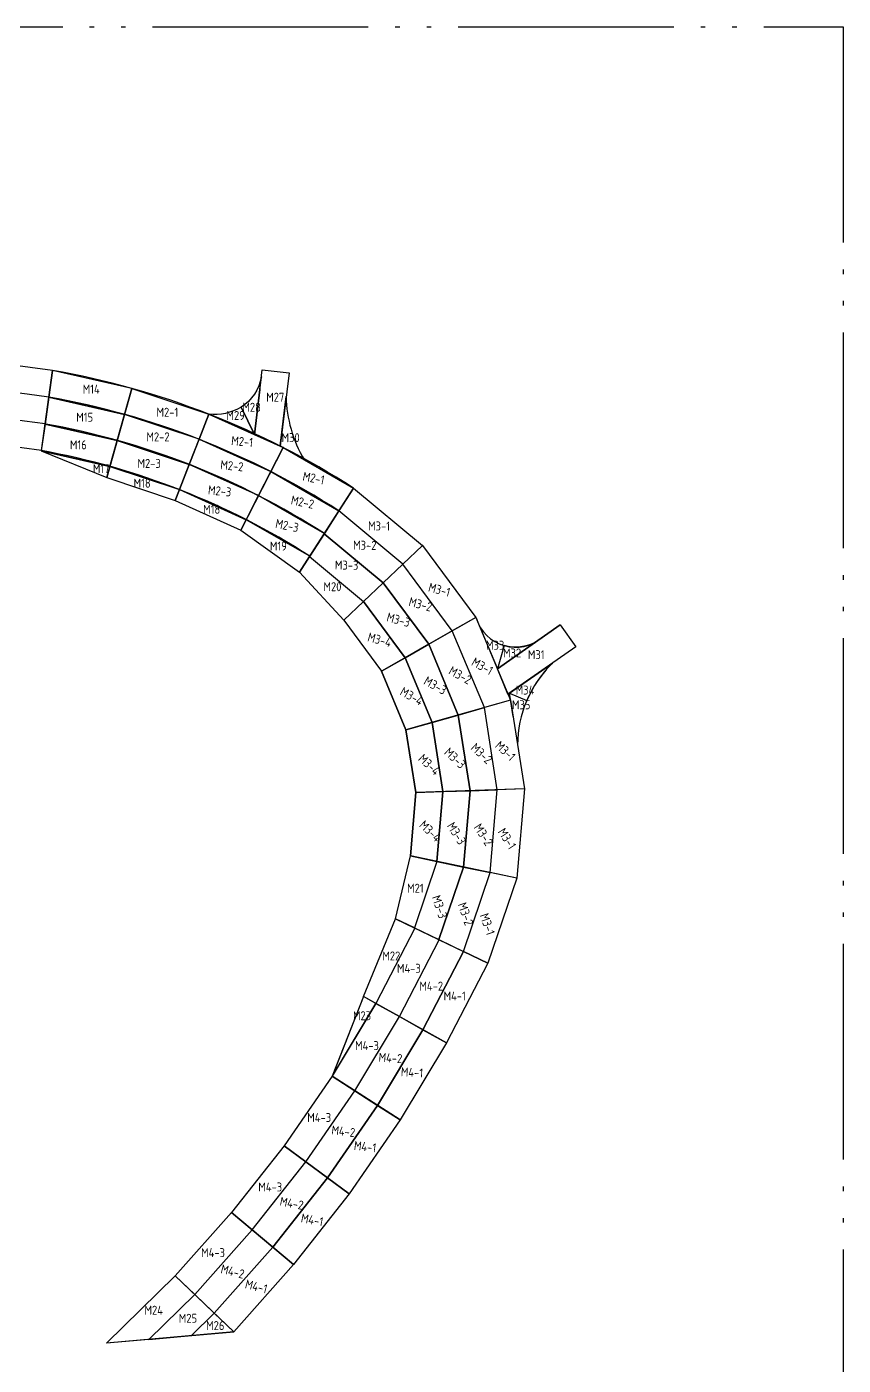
# Model space of a CAD drawing. Extents: x 1254079 to 1500931, y -102737 to 142253.
# Drawn here: x 1410082 to 1500931, y -6614 to 142253 of the extents above; entities that cross this region are included whole.
import ezdxf

# ---------------------------------------------------------------- set-up
doc = ezdxf.new("R2010")
doc.units = 0
doc.header["$LTSCALE"] = 1000
doc.header["$MEASUREMENT"] = 0
doc.linetypes.add('ACAD_ISO05W100', pattern=[34, 24, -3, 0.5, -3, 0.5, -3])
for name, color, linetype in [('14#槽钢', 3, 'Continuous'), ('A-P-STAIR', 4, 'Continuous'), ('PUB_TEXT', 7, 'Continuous'), ('特殊段命名', 221, 'Continuous'), ('钢架', 90, 'Continuous')]:
    doc.layers.add(name, color=color, linetype=linetype)
doc.styles.get("Standard").update_dxf_attribs({"font": 'gbenor.shx', "bigfont": 'gbcbig.shx'})

# ---------------------------------------------------------------- blocks, each defined once
blk = doc.blocks.new('*U337')
at = {"layer": 'PUB_TEXT', "color": 2}
blk.add_text('M3-1', height=1000, dxfattribs=at).set_placement((-1167, -399))
blk = doc.blocks.new('*U338')
at = {"layer": '14#槽钢', "color": 0, "linetype": 'ByBlock', "lineweight": -2, "transparency": 16777216}
blk.add_blockref('*U337', (968183, 86673), dxfattribs=at)
for p, rotation in [((974987, 79714), 345.8963974163857), ((979890, 71306), 331.7927948327714), ((982596, 61957), 317.6891922491571), ((982943, 52230), 303.5855896655427), ((980909, 42712), 289.4819870819285)]:
    blk.add_blockref('*U337', p, dxfattribs=dict(at, rotation=rotation))
blk = doc.blocks.new('*U339')
at = {"layer": 'PUB_TEXT', "color": 2}
blk.add_text('M3-2', height=1000, dxfattribs=at).set_placement((-1275, -420))
blk = doc.blocks.new('*U340')
at = {"layer": '14#槽钢', "color": 0, "linetype": 'ByBlock', "lineweight": -2, "transparency": 16777216}
blk.add_blockref('*U339', (966659, 84526), dxfattribs=at)
for p, rotation in [((972941, 78062), 346.0107266156944), ((977474, 70270), 332.0214532313886), ((979989, 61614), 318.0321798470829), ((980337, 52607), 304.0429064627773), ((978497, 43782), 290.0536330784716)]:
    blk.add_blockref('*U339', p, dxfattribs=dict(at, rotation=rotation))
blk = doc.blocks.new('*U341')
at = {"layer": 'PUB_TEXT', "color": 2}
blk.add_text('M3-3', height=1000, dxfattribs=at).set_placement((-1267, -399))
blk = doc.blocks.new('*U342')
at = {"layer": '14#槽钢', "color": 0, "linetype": 'ByBlock', "lineweight": -2, "transparency": 16777216}
blk.add_blockref('*U341', (964660, 82257), dxfattribs=at)
for p, rotation in [((970497, 76286), 345.8891550921018), ((974702, 69071), 331.7783101842035), ((977021, 61050), 317.6674652763053), ((977314, 52705), 303.5566203684071), ((975564, 44540), 289.4457754605088)]:
    blk.add_blockref('*U341', p, dxfattribs=dict(at, rotation=rotation))
blk = doc.blocks.new('asdadaasfafegrgrrfgrfg')
at = {"layer": '14#槽钢'}
blk.add_lwpolyline([(1454127, 84571), (1460061, 76553), (1457434, 75060), (1451931, 82494)], dxfattribs=at)
for points in [[(1457434, 75060), (1451931, 82494), (1449736, 80417), (1454806, 73567)], [(1454806, 73567), (1449736, 80417), (1447541, 78341), (1452179, 72074)], [(1452179, 72074), (1447541, 78341), (1445346, 76264), (1449551, 70582)]]:
    blk.add_lwpolyline(points, close=True, dxfattribs=at)
blk = doc.blocks.new('asfsadgsdgdfdsfsd')
at = {"layer": '14#槽钢'}
for points in [[(1455979, 40705), (1453274, 42003), (1448927, 33629), (1451546, 32164)], [(1454165, 30698), (1451546, 32164), (1455979, 40705), (1458685, 39406)], [(1461390, 38107), (1456784, 29233), (1454165, 30698), (1458685, 39406)]]:
    blk.add_lwpolyline(points, close=True, dxfattribs=at)

msp = doc.modelspace()

# ---------------------------------------------------------------- linework, layer by layer
at = {"layer": '14#槽钢', "linetype": 'ACAD_ISO05W100'}
msp.add_lwpolyline([(1254079.4, 142253), (1500930.8, 142253), (1500930.8, -102736.6), (1254079.4, -102736.6)], close=True, dxfattribs=at)
at = {"layer": '14#槽钢'}
for points in [[(1430347, 99166.2), (1429253.7, 96368.2), (1420952.9, 99143.1), (1421762, 102036.1)], [(1429253.7, 96368.2), (1420952.9, 99143.1), (1420143.7, 96250.1), (1428160.4, 93570.2)], [(1430347, 99166.2), (1438603.4, 95455.5), (1437236.8, 92780.3), (1429253.7, 96368.2)], [(1428160.4, 93570.2), (1420143.7, 96250.1), (1419334, 93360.8), (1427067.1, 90772.2)], [(1429253.7, 96368.2), (1437236.8, 92780.3), (1435870.3, 90105.1), (1428160.4, 93570.2)], [(1446449.1, 90940.8), (1444822.9, 88415.1), (1437236.8, 92780.3), (1438603.4, 95455.5)], [(1435870.3, 90105.1), (1428160.4, 93570.2), (1427066.4, 90772.5), (1434503.2, 87429)], [(1444822.9, 88415.1), (1443196.7, 85889.3), (1435870.3, 90105.1), (1437236.8, 92780.3)], [(1443196.7, 85889.3), (1441570.5, 83363.6), (1434503.2, 87429), (1435870.3, 90105.1)], [(1451931.3, 82494.2), (1444812.6, 88399.3), (1443176.9, 85858.3), (1449736.3, 80417.2)], [(1449736.3, 80417.2), (1443176.9, 85858.3), (1441541.1, 83317.3), (1447541.2, 78340.1)], [(1455941.6, 40722.8), (1458679.1, 48793.6), (1455721.3, 49413.2), (1453217.2, 42030.5)], [(1458666, 39415), (1461636.9, 48174), (1458679.1, 48793.6), (1455941.6, 40722.8)]]:
    msp.add_lwpolyline(points, close=True, dxfattribs=at)
for points in [[(1438603.4, 95455.5), (1446449.1, 90940.8)], [(1446448.5, 90940.3), (1454126.4, 84571.3), (1451931.3, 82494.2), (1444812.6, 88399.3)], [(1441541.1, 83317.3), (1440429.7, 81591.8)], [(1445345.5, 76263.7), (1440429.7, 81591.8)], [(1451126.9, 43034.1), (1452763.2, 50030.4), (1453370.5, 57075.9), (1452278.7, 64060), (1449551.1, 70581.7)], [(1464594.7, 47554.3), (1461390.4, 38107.3), (1458666, 39415), (1461636.9, 48174)], [(1453217.3, 42030.7), (1451126.9, 43034.1)], [(1423819.7, -3725.7), (1433118.5, -2885.9)]]:
    msp.add_lwpolyline(points, dxfattribs=at)
at = {"layer": 'A-P-STAIR'}
for points in [[(1412933.8, 104036.5, 0.03090172), (1333206.9, 110023.6, 0.25893786)], [(1412524.9, 101064.5, 0.02985003), (1335875.6, 106982.5, 0.02985003)], [(1412116, 98092.5, 0.02878448), (1338554.5, 103929.7, 0.02878448)], [(1411707, 95120.5, 0.02770474), (1341244, 100864.8, 0.02770474)]]:
    msp.add_lwpolyline(points, format="xyb", dxfattribs=at)
for points in [[(1411705.7, 95110.7), (1412933.8, 104036.5)], [(1421762, 102036.1), (1418985.7, 92109.8)], [(1430347, 99166.2), (1426594.6, 89562.8)], [(1438603.4, 95455.5), (1433912.6, 86272.7)], [(1418985.7, 92109.8), (1426594.6, 89562.8), (1433912.6, 86272.7), (1440429.7, 81591.8)], [(1440429.7, 81591.8), (1446449.1, 90940.8)], [(1454126.4, 84571.2), (1445345.5, 76263.7)], [(1460061.3, 76552.8), (1449551.1, 70581.7)], [(1463910.5, 67349.4), (1452278.7, 64060)], [(1465451.3, 57493.4), (1453370.5, 57075.9)], [(1464594.7, 47554.5), (1452762.3, 50027.9)], [(1451126.9, 43034.1), (1461390.2, 38107.3)], [(1451126.9, 43034.1), (1461390.2, 38107.3)], [(1456783.8, 29233.3), (1447559.8, 34393.2)], [(1451632.4, 20664.2), (1444049.5, 25519)], [(1445955.9, 12433.4), (1438713.5, 17782.1)], [(1439776.6, 4573.2), (1432878.4, 10353.8)], [(1426592.3, 3316), (1433118.2, -2886.1)], [(1433118.5, -2885.9), (1418961.6, -4164.4)]]:
    msp.add_lwpolyline(points, dxfattribs=at)
at = {"layer": 'A-P-STAIR', "color": 240, "true_color": 0xed1f24}
for points in [[(1446449.1, 90940.8, 0.10010789), (1412933.8, 104036.5, 0.30224667)], [(1444822.9, 88415.1, 0.09979481), (1412524.1, 101058.5, 0.10010789)], [(1443196.7, 85889.3, 0.09979481), (1412003.5, 98100, 0.09979481)], [(1441570.5, 83363.6, 0.09882679), (1411705.7, 95110.7, 0.09979481)]]:
    msp.add_lwpolyline(points, format="xyb", dxfattribs=at)
at = {"layer": 'A-P-STAIR'}
for p in [(1421762, 102036.1), (1430347, 99166.2), (1438603.4, 95455.5), (1454126.4, 84571.2), (1454126.4, 84571.2), (1454126.5, 84571.1), (1460061.3, 76552.8), (1460061.3, 76552.8), (1460061.4, 76552.7), (1463910.5, 67349.5), (1463910.5, 67349.5), (1463910.5, 67349.4), (1465451.3, 57493.4), (1465451.3, 57493.4), (1465451.3, 57493.4), (1464594.7, 47554.5), (1464594.7, 47554.5), (1464594.7, 47554.4)]:
    msp.add_point(p, dxfattribs=at)
at = {"layer": '钢架'}
for points in [[(1412933.8, 104036.5), (1412523.4, 101053.4), (1420952.9, 99143.3), (1421762, 102036.1)], [(1436284, 104107.4), (1439262.2, 103746.5), (1438275.4, 95602.9), (1435409.5, 96890.9)], [(1412523.4, 101053.4), (1412112.9, 98070.4), (1420143.9, 96250.6), (1420952.9, 99143.3)], [(1412112.9, 98070.4), (1411702.7, 95087.3), (1419334.8, 93357.9), (1420143.9, 96250.6)], [(1411702.7, 95087.3), (1418985.7, 92109.8), (1419334.8, 93357.9)], [(1419335.5, 93360.3), (1418985.7, 92109.8), (1426594.6, 89562.8), (1427066.4, 90772.5)], [(1427067.1, 90772.2), (1426594.6, 89562.8), (1433912.6, 86272.7), (1434503.2, 87429)], [(1441570.5, 83363.6), (1434503.2, 87429), (1433912.6, 86272.7), (1440429.7, 81591.8)], [(1441541.1, 83317.3), (1447541.2, 78340.1), (1445345.5, 76263.7), (1440429.7, 81591.8)], [(1469450.7, 75737.1), (1471166.2, 73275.9), (1463629, 68022.4), (1462444.9, 70853.8)], [(1455720.7, 49411.4), (1453217.3, 42030.7), (1451126.9, 43034.1), (1452763.2, 50030.4)], [(1451126.9, 43034.1), (1453273.8, 42003.3), (1448926.6, 33628.5), (1447559.8, 34393.2)], [(1447559.8, 34393.2), (1444054.7, 25515.7), (1448926.7, 33628.6)], [(1426592.5, 3316.5), (1428768.2, 1248), (1423681.9, -3738.1), (1418961.6, -4164.4)], [(1428767.8, 1249.1), (1423681.9, -3738.1), (1428402.3, -3311.8), (1430944.2, -820)], [(1430943.1, -818.3), (1428402.3, -3311.8), (1433118.5, -2885.9)]]:
    msp.add_lwpolyline(points, close=True, dxfattribs=at)
for points in [[(1421762, 102036.1), (1412933.8, 104036.5)], [(1436017, 101903.7), (1435409.5, 96890.9), (1431750.6, 98535.4)], [(1435409.5, 96890.9), (1433926.2, 99943.2)], [(1427066.4, 90772.5), (1419335.5, 93360.3)], [(1427067.1, 90772.2), (1434503.2, 87429)], [(1460061.4, 76552.7), (1462444.9, 70853.8), (1467836, 74611.6)], [(1469450.7, 75737.1), (1462444.9, 70853.8)], [(1471166.2, 73275.9), (1463629, 68022.4)], [(1464194.3, 65536.1), (1463788.4, 68133.5)], [(1463788.4, 68133.5), (1465715.8, 67310.5)], [(1447559.8, 34393.2), (1444065, 25541.6)], [(1426592.3, 3316), (1418961.6, -4164.4)], [(1428768.2, 1248), (1423681.9, -3738.1)], [(1430944.2, -820), (1428402.3, -3311.8)]]:
    msp.add_lwpolyline(points, dxfattribs=at)
for points in [[(1436187.1, 103307.8, -0.20991204), (1433926.2, 99943.2), (1435409.5, 96890.9)], [(1433926.2, 99943.2, -0.16767289), (1430347, 99166.2), (1435409.5, 96890.9)], [(1438944.4, 101123.9, 0.13061325), (1440948.5, 94106.1), (1438280.1, 95641.5)], [(1466731.9, 73842, -0.20284668), (1463192.5, 73424.9), (1462444.9, 70853.8)]]:
    msp.add_lwpolyline(points, format="xyb", close=True, dxfattribs=at)
for points in [[(1460107.2, 76443.1, 0.53523396), (1467415, 74318.2, -25.92794782)], [(1463788.4, 68133.5), (1468583, 71475.4, 0.10002395), (1465715.8, 67310.5, 0.53143315)], [(1468583, 71475.4, 0.20206956), (1464690.8, 62359.2, -0.81198933)]]:
    msp.add_lwpolyline(points, format="xyb", dxfattribs=at)

# ---------------------------------------------------------------- block references
at = {"layer": '14#槽钢'}
for name, p, rotation in [('*U338', (479741.9, 16043.9), 359.0484393090971), ('*U340', (479741.9, 16043.9), 359.0484393090971), ('*U342', (479741.9, 16043.9), 359.0484393090971), ('asdadaasfafegrgrrfgrfg', (27788, 341560.7), 346.1887963712278), ('asdadaasfafegrgrrfgrfg', (136341.8, 666678.8), 332.374710012857), ('asdadaasfafegrgrrfgrfg', (319144, 956169.3), 318.5758638775105), ('asfsadgsdgdfdsfsd', (-4133.7, 82463.1), 356.4195897792215), ('asfsadgsdgdfdsfsd', (-3110.7, 165011.2), 352.839655221699), ('asfsadgsdgdfdsfsd', (3062.9, 247323.1), 349.2601721741896), ('asfsadgsdgdfdsfsd', (14372.1, 329127.4), 345.6791430794734)]:
    msp.add_blockref(name, p, dxfattribs=dict(at, rotation=rotation))
for name in ['asdadaasfafegrgrrfgrfg', 'asfsadgsdgdfdsfsd']:
    msp.add_blockref(name, (0, 0), dxfattribs=at)

# ---------------------------------------------------------------- texts
at = {"layer": 'PUB_TEXT', "color": 1}
for s, p in [('M2-1', (1424521.9, 98882)), ('M2-2', (1423401.8, 96142)), ('M2-3', (1422407.1, 93187.6))]:
    msp.add_text(s, height=1000, dxfattribs=at).set_placement(p)
for s, rotation, p in [('M2-1', 354.271193, (1432796.1, 95745.4)), ('M2-2', 354.14303, (1431583.6, 93054.5)), ('M2-1', 348.542386, (1440715.9, 91798.6)), ('M2-3', 354.204062, (1430212.1, 90252.1)), ('M2-2', 348.28606, (1439407.6, 89148.1)), ('M2-3', 348.408125, (1437680.7, 86543.4))]:
    msp.add_text(s, height=1000, rotation=rotation, dxfattribs=at).set_placement(p)
at = {"layer": 'PUB_TEXT', "color": 2}
for rotation, p in [(344.937594, (1447926.9, 73926.7)), (330.826749, (1451513.8, 67999.7)), (316.715905, (1453554.4, 60731.2)), (316.715905, (1453670.2, 53338.1))]:
    msp.add_text('M3-4', height=1000, rotation=rotation, dxfattribs=at).set_placement(p)
at = {"layer": 'PUB_TEXT', "color": 6}
for s, p in [('M4-3', (1451275.6, 37027)), ('M4-2', (1453772.9, 35053.2)), ('M4-1', (1456466.5, 33952.8)), ('M4-3', (1446615.2, 28438.4)), ('M4-3', (1441300.1, 20439)), ('M4-3', (1435849.7, 12707.3)), ('M4-3', (1429486, 5408.9))]:
    msp.add_text(s, height=1000, dxfattribs=at).set_placement(p)
for s, rotation, p in [('M4-2', 356.374638, (1449208.7, 27141.7)), ('M4-1', 356.404383, (1451684.2, 25534.3)), ('M4-2', 352.749277, (1443939.3, 19073.8)), ('M4-1', 352.808767, (1446442.8, 17353.5)), ('M4-2', 349.123915, (1438176.9, 11155.4)), ('M4-1', 349.21315, (1440528.1, 9287.2)), ('M4-2', 345.498553, (1431589.1, 3651.9)), ('M4-1', 345.617534, (1434299.3, 1967.1))]:
    msp.add_text(s, height=1000, rotation=rotation, dxfattribs=at).set_placement(p)
at = {"layer": '特殊段命名'}
for s, p in [('M14', (1416304.5, 101446.8)), ('M27', (1436726.3, 100554.7)), ('M28', (1434078.3, 99434.6)), ('M15', (1415589.9, 98321.8)), ('M29', (1432305.7, 98520)), ('M30', (1438435.7, 96050)), ('M16', (1414885.6, 95254.1)), ('M17', (1417439.8, 92603.3)), ('M18', (1421969.9, 90985.8)), ('M18', (1429711.5, 88083.8)), ('M19', (1437133.6, 83994)), ('M20', (1443099.7, 79474.4)), ('M33', (1461190.2, 72964.5)), ('M32', (1463080.1, 72104.3)), ('M31', (1465840.3, 71917.9)), ('M34', (1464484.4, 67981)), ('M35', (1464068.5, 66340.9)), ('M21', (1452404, 45938.5)), ('M22', (1449650.3, 38403.3)), ('M23', (1446384.5, 31758.9)), ('M24', (1423186.1, -993.9)), ('M25', (1426998, -1896.5)), ('M26', (1430044.5, -2698.8))]:
    msp.add_text(s, height=1000, dxfattribs=at).set_placement(p)

doc.saveas('drawing.dxf')
